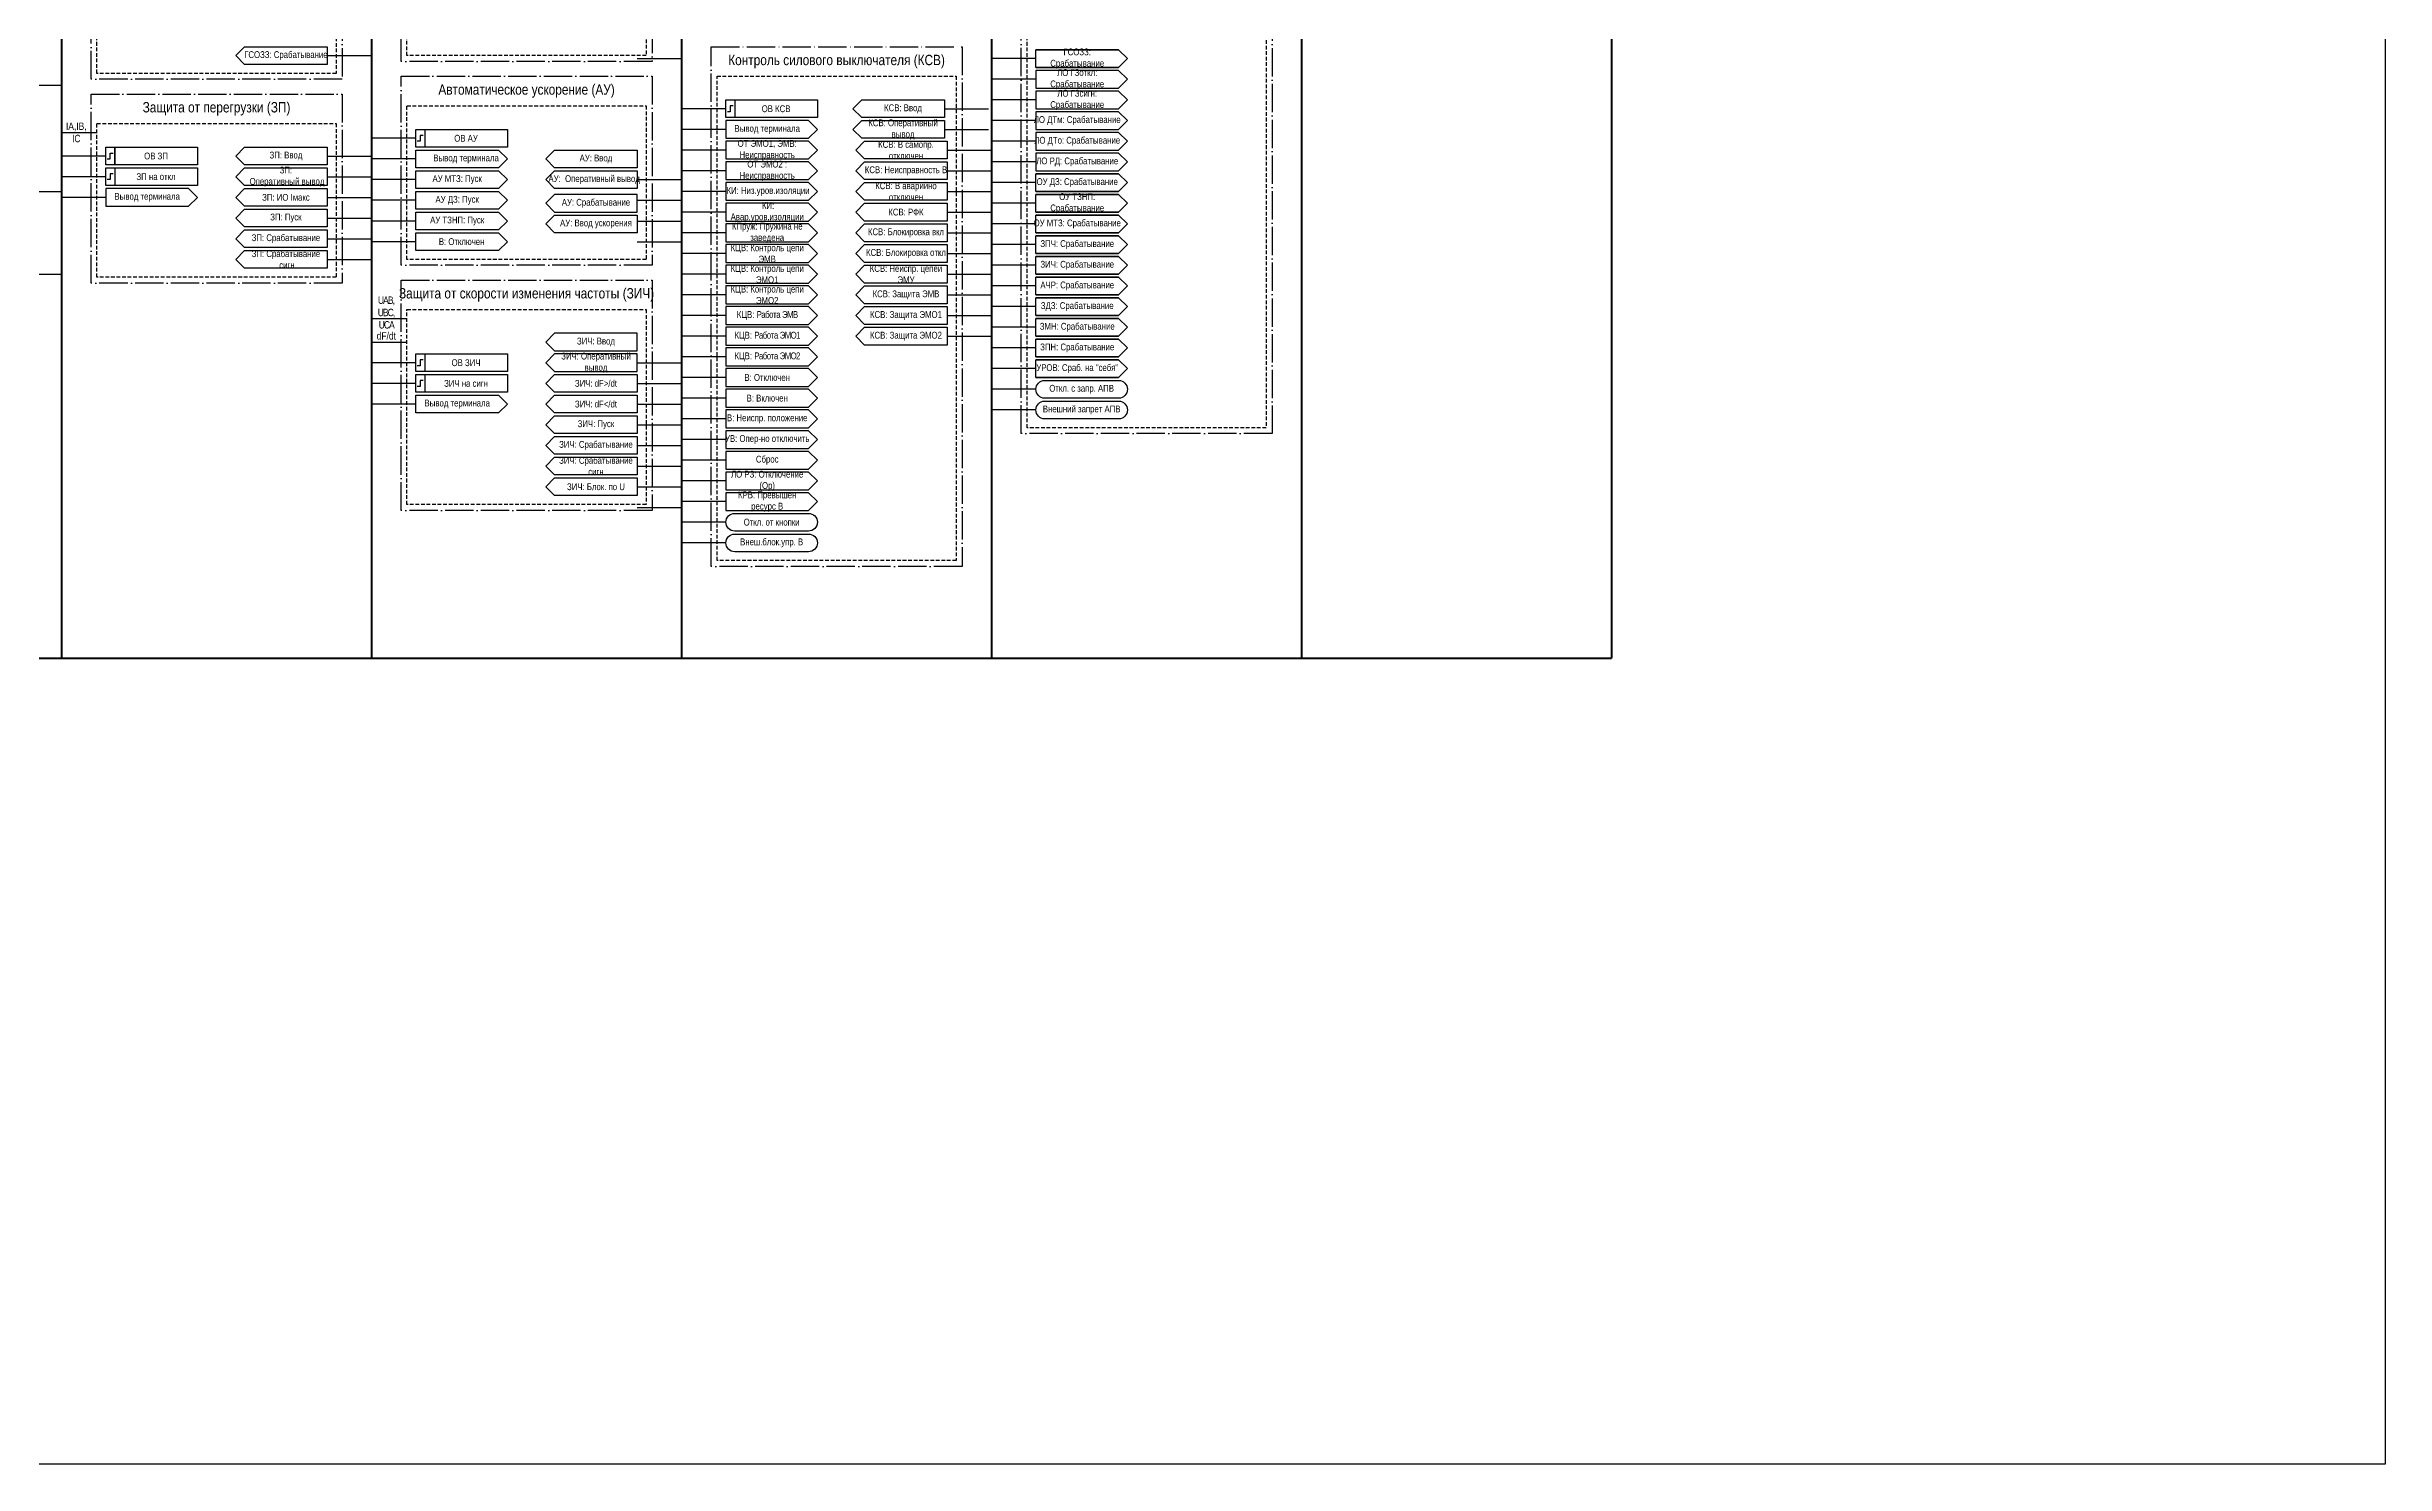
# Model space of a CAD drawing. Header units: millimetres. Extents: x -32357 to 1150, y -489 to 2440.
# Drawn here: x -28348 to -27556, y -489 to -9 of the extents above; entities that cross this region are included whole.
import ezdxf

# ---------------------------------------------------------------- set-up
doc = ezdxf.new("R2010")
doc.units = ezdxf.units.MM
doc.linetypes.add('ACAD_ISO04W100', pattern=[30, 24, -3, 0, -3])
doc.linetypes.add('штриховая2', pattern=[0.375, 0.25, -0.125])
doc.layers.add('TEXT', color=7, linetype='Continuous', lineweight=25)
doc.styles.add('2.5_Gost_RD', font='ARIALN.TTF', dxfattribs={"height": 2.5})
doc.styles.add('3.5_Gost_RD', font='ARIALN.TTF', dxfattribs={"height": 3.5})

msp = doc.modelspace()

# ---------------------------------------------------------------- linework, layer by layer
at = {"lineweight": 100, "ltscale": 100}
for p, q in [((-28343, 782), (-28343, -216)), ((-28238, 782), (-28238, -216)), ((-28133, 782), (-28133, -216)), ((-28028, 782), (-28028, -216)), ((-27923, 782), (-27923, -216)), ((-27818, 782), (-27818, -216)), ((-28763, -216), (-27818, -216))]:
    msp.add_line(p, q, dxfattribs=at)
at = {"ltscale": 100}
for p, q in [((-28253, -12), (-28238, -12)), ((-28148, -13), (-28133, -13)), ((-28013, -13), (-28028, -13)), ((-28358, -22), (-28343, -22)), ((-28013, -20), (-28028, -20)), ((-28118, -30), (-28133, -30)), ((-28072, -27), (-28044, -27)), ((-28044, -30), (-28029, -30)), ((-28013, -27), (-28028, -27)), ((-28343, -38), (-28331, -38)), ((-28118, -37), (-28133, -37)), ((-28044, -33), (-28072, -33)), ((-28072, -34), (-28044, -34)), ((-28044, -37), (-28029, -37)), ((-28013, -34), (-28028, -34)), ((-28328, -46), (-28343, -46)), ((-28253, -46), (-28238, -46)), ((-28223, -40), (-28238, -40)), ((-28223, -47), (-28238, -47)), ((-28118, -44), (-28133, -44)), ((-28071, -41), (-28043, -41)), ((-28043, -47), (-28071, -47)), ((-28043, -44), (-28028, -44)), ((-28013, -41), (-28028, -41)), ((-28328, -53), (-28343, -53)), ((-28253, -53), (-28238, -53)), ((-28223, -54), (-28238, -54)), ((-28148, -54), (-28133, -54)), ((-28118, -51), (-28133, -51)), ((-28071, -48), (-28043, -48)), ((-28043, -54), (-28071, -54)), ((-28043, -51), (-28028, -51)), ((-28013, -48), (-28028, -48)), ((-28013, -55), (-28028, -55)), ((-28358, -58), (-28343, -58)), ((-28328, -60), (-28343, -60)), ((-28253, -60), (-28238, -60)), ((-28223, -61), (-28238, -61)), ((-28148, -61), (-28133, -61)), ((-28118, -58), (-28133, -58)), ((-28043, -61), (-28071, -61)), ((-28043, -58), (-28028, -58)), ((-28013, -62), (-28028, -62)), ((-28253, -67), (-28238, -67)), ((-28223, -68), (-28238, -68)), ((-28148, -68), (-28133, -68)), ((-28118, -65), (-28133, -65)), ((-28043, -68), (-28071, -68)), ((-28043, -65), (-28028, -65)), ((-28013, -69), (-28028, -69)), ((-28253, -74), (-28238, -74)), ((-28223, -75), (-28238, -75)), ((-28148, -75), (-28133, -75)), ((-28118, -72), (-28133, -72)), ((-28118, -79), (-28133, -79)), ((-28043, -75), (-28071, -75)), ((-28043, -72), (-28028, -72)), ((-28043, -79), (-28028, -79)), ((-28013, -76), (-28028, -76)), ((-28358, -86), (-28343, -86)), ((-28253, -81), (-28238, -81)), ((-28118, -86), (-28133, -86)), ((-28043, -82), (-28071, -82)), ((-28043, -86), (-28028, -86)), ((-28013, -83), (-28028, -83)), ((-28118, -93), (-28133, -93)), ((-28043, -89), (-28071, -89)), ((-28043, -93), (-28028, -93)), ((-28013, -90), (-28028, -90)), ((-28238, -101), (-28226, -101)), ((-28118, -100), (-28133, -100)), ((-28043, -96), (-28071, -96)), ((-28043, -100), (-28028, -100)), ((-28013, -97), (-28028, -97)), ((-28238, -109), (-28226, -109)), ((-28118, -107), (-28133, -107)), ((-28043, -103), (-28071, -103)), ((-28043, -110), (-28071, -110)), ((-28043, -107), (-28028, -107)), ((-28013, -104), (-28028, -104)), ((-28223, -116), (-28238, -116)), ((-28148, -116), (-28133, -116)), ((-28118, -114), (-28133, -114)), ((-28013, -111), (-28028, -111)), ((-28013, -118), (-28028, -118)), ((-28223, -123), (-28238, -123)), ((-28148, -123), (-28133, -123)), ((-28118, -121), (-28133, -121)), ((-28013, -125), (-28028, -125)), ((-28223, -130), (-28238, -130)), ((-28148, -130), (-28133, -130)), ((-28118, -128), (-28133, -128)), ((-28013, -132), (-28028, -132)), ((-28148, -137), (-28133, -137)), ((-28118, -135), (-28133, -135)), ((-28118, -142), (-28133, -142)), ((-28148, -144), (-28133, -144)), ((-28118, -149), (-28133, -149)), ((-28148, -151), (-28133, -151)), ((-28148, -158), (-28133, -158)), ((-28118, -156), (-28133, -156)), ((-28148, -165), (-28133, -165)), ((-28118, -163), (-28133, -163)), ((-28118, -170), (-28133, -170)), ((-28118, -177), (-28133, -177))]:
    msp.add_line(p, q, dxfattribs=at)
for points in [[(-29040, 945), (-27556, 945), (-27556, -489), (-29040, -489)], [(-28281, -9), (-28253, -9), (-28253, -15), (-28281, -15), (-28284, -12)], [(-28118, -27), (-28087, -27), (-28087, -33), (-28118, -33)], [(-28118, -27), (-28115, -27), (-28115, -33), (-28118, -33)], [(-28223, -37), (-28220, -37), (-28220, -43), (-28223, -43)], [(-28223, -37), (-28192, -37), (-28192, -43), (-28223, -43)], [(-28328, -43), (-28325, -43), (-28325, -49), (-28328, -49)], [(-28325, -43), (-28297, -43), (-28297, -49), (-28325, -49)], [(-28281, -43), (-28253, -43), (-28253, -49), (-28281, -49), (-28284, -46)], [(-28195, -50), (-28223, -50), (-28223, -44), (-28195, -44), (-28192, -47)], [(-28179, -47), (-28176, -44), (-28148, -44), (-28148, -50), (-28176, -50)], [(-28328, -50), (-28325, -50), (-28325, -56), (-28328, -56)], [(-28328, -50), (-28297, -50), (-28297, -56), (-28328, -56)], [(-28281, -50), (-28253, -50), (-28253, -56), (-28281, -56), (-28284, -53)], [(-28195, -57), (-28223, -57), (-28223, -51), (-28195, -51), (-28192, -54)], [(-28176, -57), (-28179, -54), (-28176, -51), (-28148, -51), (-28148, -57)], [(-28300, -57), (-28328, -57), (-28328, -63), (-28300, -63), (-28297, -60)], [(-28281, -57), (-28253, -57), (-28253, -63), (-28281, -63), (-28284, -60)], [(-28195, -64), (-28223, -64), (-28223, -58), (-28195, -58), (-28192, -61)], [(-28176, -65), (-28148, -65), (-28148, -59), (-28176, -59), (-28179, -62)], [(-28281, -64), (-28253, -64), (-28253, -70), (-28281, -70), (-28284, -67)], [(-28281, -71), (-28253, -71), (-28253, -77), (-28281, -77), (-28284, -74)], [(-28192, -68), (-28195, -71), (-28223, -71), (-28223, -65), (-28195, -65)], [(-28179, -69), (-28176, -66), (-28148, -66), (-28148, -72), (-28176, -72)], [(-28281, -78), (-28253, -78), (-28253, -84), (-28281, -84), (-28284, -81)], [(-28192, -75), (-28195, -78), (-28223, -78), (-28223, -72), (-28195, -72)], [(-28176, -112), (-28148, -112), (-28148, -106), (-28176, -106), (-28179, -109)], [(-28223, -113), (-28220, -113), (-28220, -119), (-28223, -119)], [(-28223, -113), (-28192, -113), (-28192, -119), (-28223, -119)], [(-28176, -119), (-28148, -119), (-28148, -113), (-28176, -113), (-28179, -116)], [(-28223, -120), (-28220, -120), (-28220, -126), (-28223, -126)], [(-28223, -120), (-28192, -120), (-28192, -126), (-28223, -126)], [(-28179, -123), (-28176, -120), (-28148, -120), (-28148, -126), (-28176, -126)], [(-28179, -130), (-28176, -127), (-28148, -127), (-28148, -133), (-28176, -133)], [(-28179, -137), (-28176, -134), (-28148, -134), (-28148, -140), (-28176, -140)], [(-28176, -141), (-28148, -141), (-28148, -147), (-28176, -147), (-28179, -144)], [(-28176, -148), (-28148, -148), (-28148, -154), (-28176, -154), (-28179, -151)], [(-28179, -158), (-28176, -155), (-28148, -155), (-28148, -161), (-28176, -161)]]:
    msp.add_lwpolyline(points, close=True, dxfattribs=at)
at = {"color": 251, "linetype": 'ACAD_ISO04W100', "lineweight": 30, "ltscale": 0.4, "true_color": 0x58595b}
for points in [[(-28018, 777), (-27933, 777), (-27933, -140), (-28018, -140)], [(-28228, 71), (-28143, 71), (-28143, -14), (-28228, -14)], [(-28333, 51), (-28248, 51), (-28248, -20), (-28333, -20)], [(-28123, -9), (-28038, -9), (-28038, -185), (-28123, -185)], [(-28228, -19), (-28143, -19), (-28143, -83), (-28228, -83)], [(-28333, -25), (-28248, -25), (-28248, -89), (-28333, -89)], [(-28228, -88), (-28143, -88), (-28143, -166), (-28228, -166)]]:
    msp.add_lwpolyline(points, close=True, dxfattribs=at)
at = {"linetype": 'штриховая2', "ltscale": 5}
for points in [[(-28016, 117), (-27935, 117), (-27935, -138), (-28016, -138)], [(-28226, 61), (-28145, 61), (-28145, -12), (-28226, -12)], [(-28331, 41), (-28250, 41), (-28250, -18), (-28331, -18)], [(-28121, -19), (-28040, -19), (-28040, -183), (-28121, -183)], [(-28226, -29), (-28145, -29), (-28145, -81), (-28226, -81)], [(-28331, -35), (-28250, -35), (-28250, -87), (-28331, -87)], [(-28226, -98), (-28145, -98), (-28145, -164), (-28226, -164)]]:
    msp.add_lwpolyline(points, close=True, dxfattribs=at)
at = {"ltscale": 100}
for points in [[(-27982, -20), (-27985, -17), (-28013, -17), (-28013, -23), (-27985, -23), (-27982, -20)], [(-28075, -30), (-28072, -27), (-28044, -27), (-28044, -33), (-28072, -33), (-28075, -30)], [(-27982, -27), (-27985, -24), (-28013, -24), (-28013, -30), (-27985, -30), (-27982, -27)], [(-27982, -34), (-27985, -31), (-28013, -31), (-28013, -37), (-27985, -37), (-27982, -34)], [(-28075, -37), (-28072, -34), (-28044, -34), (-28044, -40), (-28072, -40), (-28075, -37)], [(-27982, -41), (-27985, -38), (-28013, -38), (-28013, -44), (-27985, -44), (-27982, -41)], [(-28074, -44), (-28071, -41), (-28043, -41), (-28043, -47), (-28071, -47), (-28074, -44)], [(-27982, -48), (-27985, -45), (-28013, -45), (-28013, -51), (-27985, -51), (-27982, -48)], [(-28074, -51), (-28071, -48), (-28043, -48), (-28043, -54), (-28071, -54), (-28074, -51)], [(-28074, -58), (-28071, -55), (-28043, -55), (-28043, -61), (-28071, -61), (-28074, -58)], [(-28074, -65), (-28071, -62), (-28043, -62), (-28043, -68), (-28071, -68), (-28074, -65)], [(-28074, -72), (-28071, -69), (-28043, -69), (-28043, -75), (-28071, -75), (-28074, -72)], [(-28074, -79), (-28071, -76), (-28043, -76), (-28043, -82), (-28071, -82), (-28074, -79)], [(-28074, -86), (-28071, -83), (-28043, -83), (-28043, -89), (-28071, -89), (-28074, -86)], [(-28074, -93), (-28071, -90), (-28043, -90), (-28043, -96), (-28071, -96), (-28074, -93)], [(-28074, -100), (-28071, -97), (-28043, -97), (-28043, -103), (-28071, -103), (-28074, -100)], [(-28074, -107), (-28071, -104), (-28043, -104), (-28043, -110), (-28071, -110), (-28074, -107)], [(-28223, -127), (-28195, -127), (-28192, -130), (-28195, -133), (-28223, -133), (-28223, -127)]]:
    msp.add_lwpolyline(points, dxfattribs=at)
at = {"lineweight": 30, "ltscale": 100}
for points in [[(-28115.5, -29), (-28116.5, -29), (-28116.5, -31), (-28117.5, -31)], [(-28220.5, -39), (-28221.5, -39), (-28221.5, -41), (-28222.5, -41)], [(-28327.5, -47), (-28326.5, -47), (-28326.5, -45), (-28325.5, -45)], [(-28325.5, -52), (-28326.5, -52), (-28326.5, -54), (-28327.5, -54)], [(-28220.5, -115), (-28221.5, -115), (-28221.5, -117), (-28222.5, -117)], [(-28220.5, -122), (-28221.5, -122), (-28221.5, -124), (-28222.5, -124)]]:
    msp.add_lwpolyline(points, dxfattribs=at)
at = {"ltscale": 100}
for points in [[(-28010, -128, -1), (-28010, -122), (-27985, -122, -1), (-27985, -128)], [(-28010, -135, -1), (-28010, -129), (-27985, -129, -1), (-27985, -135)], [(-28115, -173, -1), (-28115, -167), (-28090, -167, -1), (-28090, -173)], [(-28115, -180, -1), (-28115, -174), (-28090, -174, -1), (-28090, -180)]]:
    msp.add_lwpolyline(points, format="xyb", close=True, dxfattribs=at)
at = {"layer": 'TEXT', "ltscale": 100}
for points in [[(-28013, -16), (-27985, -16), (-27982, -13), (-27985, -10), (-28013, -10), (-27985, -10), (-27982, -13), (-27985, -16), (-28013, -16), (-28013, -10)], [(-28013, -58), (-27985, -58), (-27982, -55), (-27985, -52), (-28013, -52), (-27985, -52), (-27982, -55), (-27985, -58), (-28013, -58), (-28013, -52)], [(-28013, -65), (-27985, -65), (-27982, -62), (-27985, -59), (-28013, -59), (-27985, -59), (-27982, -62), (-27985, -65), (-28013, -65), (-28013, -59)], [(-28013, -72), (-27985, -72), (-27982, -69), (-27985, -66), (-28013, -66), (-27985, -66), (-27982, -69), (-27985, -72), (-28013, -72), (-28013, -66)], [(-28013, -79), (-27985, -79), (-27982, -76), (-27985, -73), (-28013, -73), (-27985, -73), (-27982, -76), (-27985, -79), (-28013, -79), (-28013, -73)], [(-28013, -86), (-27985, -86), (-27982, -83), (-27985, -80), (-28013, -80), (-27985, -80), (-27982, -83), (-27985, -86), (-28013, -86), (-28013, -80)], [(-28013, -93), (-27985, -93), (-27982, -90), (-27985, -87), (-28013, -87), (-27985, -87), (-27982, -90), (-27985, -93), (-28013, -93), (-28013, -87)], [(-28013, -100), (-27985, -100), (-27982, -97), (-27985, -94), (-28013, -94), (-27985, -94), (-27982, -97), (-27985, -100), (-28013, -100), (-28013, -94)], [(-28013, -107), (-27985, -107), (-27982, -104), (-27985, -101), (-28013, -101), (-27985, -101), (-27982, -104), (-27985, -107), (-28013, -107), (-28013, -101)], [(-28013, -114), (-27985, -114), (-27982, -111), (-27985, -108), (-28013, -108), (-27985, -108), (-27982, -111), (-27985, -114), (-28013, -114), (-28013, -108)], [(-28013, -121), (-27985, -121), (-27982, -118), (-27985, -115), (-28013, -115), (-27985, -115), (-27982, -118), (-27985, -121), (-28013, -121), (-28013, -115)]]:
    msp.add_lwpolyline(points, dxfattribs=at)
for points in [[(-28118, -34), (-28118, -40), (-28090, -40), (-28087, -37), (-28090, -34)], [(-28118, -41), (-28118, -47), (-28090, -47), (-28087, -44), (-28090, -41)], [(-28118, -48), (-28118, -54), (-28090, -54), (-28087, -51), (-28090, -48)], [(-28118, -55), (-28118, -61), (-28090, -61), (-28087, -58), (-28090, -55)], [(-28118, -62), (-28118, -68), (-28090, -68), (-28087, -65), (-28090, -62)], [(-28118, -69), (-28118, -75), (-28090, -75), (-28087, -72), (-28090, -69)], [(-28118, -76), (-28118, -82), (-28090, -82), (-28087, -79), (-28090, -76)], [(-28118, -83), (-28118, -89), (-28090, -89), (-28087, -86), (-28090, -83)], [(-28118, -90), (-28118, -96), (-28090, -96), (-28087, -93), (-28090, -90)], [(-28118, -97), (-28118, -103), (-28090, -103), (-28087, -100), (-28090, -97)], [(-28118, -104), (-28118, -110), (-28090, -110), (-28087, -107), (-28090, -104)], [(-28118, -111), (-28118, -117), (-28090, -117), (-28087, -114), (-28090, -111)], [(-28118, -118), (-28118, -124), (-28090, -124), (-28087, -121), (-28090, -118)], [(-28118, -125), (-28118, -131), (-28090, -131), (-28087, -128), (-28090, -125)], [(-28118, -132), (-28118, -138), (-28090, -138), (-28087, -135), (-28090, -132)], [(-28118, -139), (-28118, -145), (-28090, -145), (-28087, -142), (-28090, -139)], [(-28118, -146), (-28118, -152), (-28090, -152), (-28087, -149), (-28090, -146)], [(-28118, -153), (-28118, -159), (-28090, -159), (-28087, -156), (-28090, -153)], [(-28118, -160), (-28118, -166), (-28090, -166), (-28087, -163), (-28090, -160)]]:
    msp.add_lwpolyline(points, close=True, dxfattribs=at)

# ---------------------------------------------------------------- texts
at = {"ltscale": 100, "attachment_point": 5, "style": '2.5_Gost_RD'}
for s, insert, char_height, width in [('ГСОЗЗ: Срабатывание', (-28267, -12), 2.3, 28), ('КСВ: Ввод', (-28058, -30), 2.3, 28), ('IA,IB, IC{\\T0.8; }', (-28338, -38), 2.5, 10), ('КСВ: Оперативный вывод', (-28058, -37), 2.3, 28), ('ЗП: Ввод', (-28267, -46), 2.3, 28), ('АУ: Ввод', (-28162, -47), 2.3, 28), ('КСВ: В самопр. отключен', (-28057, -44), 2.3, 28), ('ЗП:\\P Оперативный вывод', (-28267, -53), 2.3, 28), ('АУ МТЗ: Пуск', (-28209, -54), 2.3, 28), ('АУ:  Оперативный вывод', (-28162.61, -54), 2.3, 29.22), ('КСВ: Неисправность В', (-28057, -51), 2.3, 28), ('КСВ: В аварийно отключен', (-28057, -58), 2.3, 28), ('АУ ДЗ: Пуск', (-28209, -61), 2.3, 28), ('АУ: Срабатывание', (-28162, -62), 2.3, 28), ('АУ ТЗНП: Пуск', (-28209, -68), 2.3, 28), ('АУ: Ввод ускорения', (-28162, -69), 2.3, 28), ('КСВ: Блокировка вкл', (-28057, -72), 2.3, 28), ('КСВ: РФК', (-28057, -65), 2.3, 28), ('ЗП: Срабатывание^J сигн', (-28267, -81), 2.3, 28), ('В: Отключен', (-28207.5, -75), 2.3, 31), ('КСВ: Блокировка откл', (-28057, -79), 2.3, 28), ('КСВ: Неиспр. цепей ЭМУ', (-28057, -86), 2.3, 28), ('{\\T0.8;UAB, UBC, UCA}', (-28233, -99), 2.5, 10), ('КСВ: Защита ЭМВ', (-28057, -93), 2.3, 28), ('КСВ: Защита ЭМО1', (-28057, -100), 2.3, 28), ('dF/dt\\P{\\T0.8; }', (-28233, -109), 2.5, 10), ('ЗИЧ: Ввод', (-28162, -109), 2.3, 28), ('\\pt16.1;КСВ: Защита ЭМО2', (-28057, -107), 2.3, 28), ('ЗИЧ: Оперативный вывод', (-28162, -116), 2.3, 28), ('Откл. с запр. АПВ', (-27997.5, -125), 2.3, 31), ('Внешний запрет АПВ', (-27997.5, -132), 2.3, 31)]:
    msp.add_mtext(s, dxfattribs=dict(at, insert=insert, char_height=char_height, width=width))
at = {"color": 30, "ltscale": 100, "char_height": 3.5, "width": 85, "attachment_point": 5, "style": '3.5_Gost_RD'}
for s, insert in [('Контроль силового выключателя (КСВ)', (-28080.5, -14)), ('\\pt108.5;Автоматическое ускорение (АУ)', (-28185.5, -24)), ('Защита от перегрузки (ЗП)', (-28290.5, -30)), ('Защита от скорости изменения частоты (ЗИЧ)', (-28185.5, -93))]:
    msp.add_mtext(s, dxfattribs=dict(at, insert=insert))
at = {"color": 0, "ltscale": 100, "char_height": 2.3, "width": 28, "attachment_point": 5, "style": '2.5_Gost_RD'}
for s, insert in [('{\\C256;ОВ КСВ}', (-28101, -30)), ('{\\C256;ОВ АУ}', (-28206, -40)), ('{\\C256;Вывод терминала}', (-28206, -47)), ('{\\C256;ЗП на откл}', (-28311, -53)), ('{\\C256;ЗП: ИО Iмакс}', (-28267, -60)), ('{\\C256;ЗП: Пуск}', (-28267, -67)), ('{\\C256;ЗП: Срабатывание}', (-28267, -74)), ('{\\C256;ЗИЧ на сигн}', (-28206, -123)), ('{\\C256;ЗИЧ: \\C7;dF>/dt}', (-28162, -123)), ('{\\C256;Вывод терминала}', (-28209, -130)), ('{\\C256;ЗИЧ: \\C7;dF</dt}', (-28162, -130)), ('{\\C256;ЗИЧ: Срабатывание}', (-28162, -144)), ('{\\C256;ЗИЧ: Пуск}', (-28162, -137)), ('{\\C256;ЗИЧ: Срабатывание сигн}', (-28162, -151)), ('{\\C256;ЗИЧ: Блок. по U}', (-28162, -158))]:
    msp.add_mtext(s, dxfattribs=dict(at, insert=insert))
at = {"layer": 'TEXT', "color": 0, "ltscale": 100, "char_height": 2.3, "width": 28, "attachment_point": 5, "style": '2.5_Gost_RD'}
for s, insert in [('{\\C256;ГСОЗЗ: \\PСрабатывание}', (-27999, -13)), ('{\\C256;ЛО ГЗоткл:\\PСрабатывание}', (-27999, -20)), ('{\\C256;ЛО ГЗсигн:\\PСрабатывание}', (-27999, -27)), ('{\\C256;ЛО ДТм: Срабатывание}', (-27999, -34)), ('{\\C256;ЛО ДТо: Срабатывание}', (-27999, -41)), ('{\\C256;ЛО РД: Срабатывание}', (-27999, -48)), ('{\\C256;ОУ ДЗ: Срабатывание }', (-27999, -55)), ('{\\C256;Вывод терминала}', (-28314, -60)), ('{\\C256;ОУ ТЗНП: Срабатывание }', (-27999, -62)), ('{\\C256;ОУ МТЗ: Срабатывание }', (-27999, -69)), ('{\\C256;ЗПЧ: Срабатывание }', (-27999, -76)), ('{\\C256;КЦВ: Контроль цепи ЭМО1}', (-28104, -86)), ('{\\C256;ЗИЧ: Срабатывание }', (-27999, -83)), ('{\\C256;АЧР: Срабатывание}', (-27999, -90)), ('{\\C256;ЗМН: Срабатывание}', (-27999, -104)), ('{\\C256;ЗДЗ: Срабатывание }', (-27999, -97)), ('{\\C256;ЗПН: Срабатывание}', (-27999, -111)), ('{\\C256;ОВ ЗИЧ}', (-28206, -116)), ('{\\C256;УРОВ: Сраб. на "себя"}', (-27999, -118))]:
    msp.add_mtext(s, dxfattribs=dict(at, insert=insert))
at = {"layer": 'TEXT', "ltscale": 100, "char_height": 2.3, "attachment_point": 5, "style": '2.5_Gost_RD'}
for s, insert, width in [('Вывод терминала', (-28104, -37), 28), ('ОТ ЭМО1, ЭМВ: Неисправность', (-28104, -44), 28), ('ОТ ЭМО2 : Неисправность', (-28104, -51), 28), ('{\\W0.8;\\T0.8; }КИ: Низ.уров.изоляции', (-28104, -58), 28), ('{\\W0.8;\\T0.8; }КИ: Авар.уров.изоляции', (-28104, -65), 28), ('КПруж: Пружина не заведена', (-28104, -72), 28), ('КЦВ: Контроль цепи ЭМВ', (-28104, -79), 28), ('КЦВ: Контроль цепи ЭМО2', (-28104, -93), 28), ('КЦВ: {\\T0.9;Работа ЭМВ}', (-28104, -100), 28), ('КЦВ: {\\T0.9;Работа ЭМО1}', (-28104, -107), 28), ('КЦВ: {\\T0.9;Работа ЭМО2}', (-28104, -114), 28), ('В: Отключен', (-28104, -121), 28), ('В: Неиспр. положение', (-28104, -135), 28), ('В: Включен', (-28104, -128), 28), ('УВ: Опер-но отключить', (-28104, -142), 28), ('Сброс', (-28104, -149), 28), ('ЛО РЗ: Отключение (Op)', (-28104, -156), 28), ('КРВ: Превышен ресурс В', (-28104, -163), 28), ('Откл. от кнопки', (-28102.5, -170), 31), ('Внеш.блок.упр. В', (-28102.5, -177), 31)]:
    msp.add_mtext(s, dxfattribs=dict(at, insert=insert, width=width))
at = {"layer": 'TEXT', "color": 156, "ltscale": 100, "true_color": 0x1e4973, "insert": (-28311, -46), "char_height": 2.3, "width": 28, "attachment_point": 5, "style": '2.5_Gost_RD'}
msp.add_mtext('{\\C256;ОВ ЗП}', dxfattribs=at)

doc.saveas('drawing.dxf')
